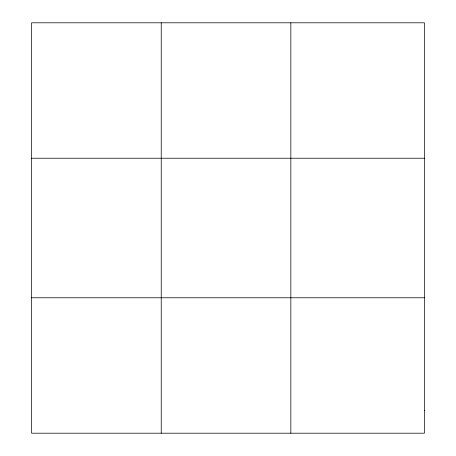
<?xml version="1.0" encoding="UTF-8"?>
<svg xmlns="http://www.w3.org/2000/svg" width="456" height="456" viewBox="0 0 456 456"><rect width="100%" height="100%" fill="white"/><g stroke="black" fill="none" stroke-linecap="round" stroke-linejoin="round"><path stroke-width="0.68" d="M161.23 433.2L161.23 22.8M290.842 433.2L290.842 22.8M31.618 158.232L424.382 158.232M31.618 297.768L424.382 297.768M424.382 410.628L424.382 433.2L31.618 433.2L31.618 22.8L424.382 22.8L424.382 410.628"/></g></svg>
